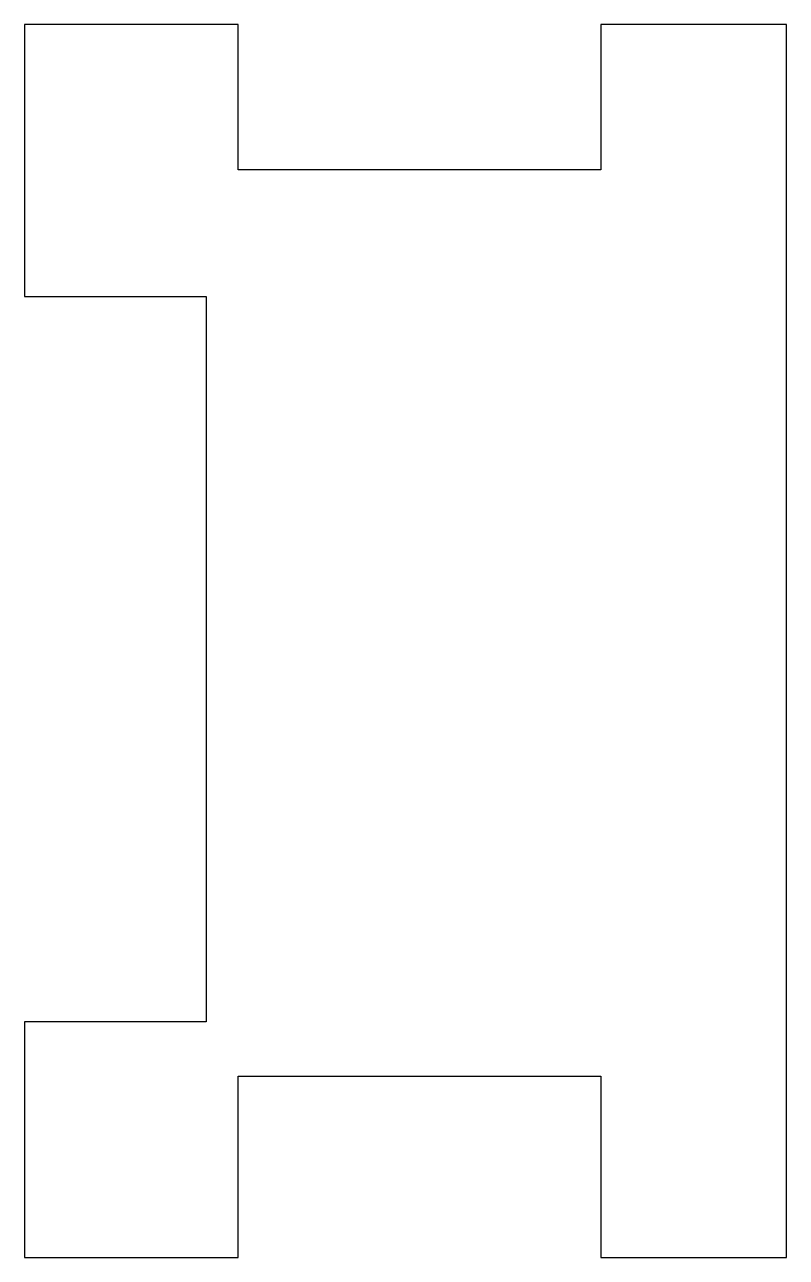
# Model space of a CAD drawing. Header units: millimetres. Extents: x 5.4 to 26.4, y -2.5 to 31.5.
import ezdxf

# ---------------------------------------------------------------- set-up
doc = ezdxf.new("R2010")
doc.units = ezdxf.units.MM

msp = doc.modelspace()

# ---------------------------------------------------------------- linework, layer by layer
msp.add_lwpolyline([(10.437, 4.038), (5.437, 4.038), (5.437, -2.462), (11.324, -2.462), (11.324, 2.538), (21.324, 2.538), (21.324, -2.462), (26.437, -2.462), (26.437, 31.538), (21.324, 31.538), (21.324, 27.538), (11.324, 27.538), (11.324, 31.538), (5.437, 31.538), (5.437, 24.038), (10.437, 24.038)], close=True)

doc.saveas('drawing.dxf')
